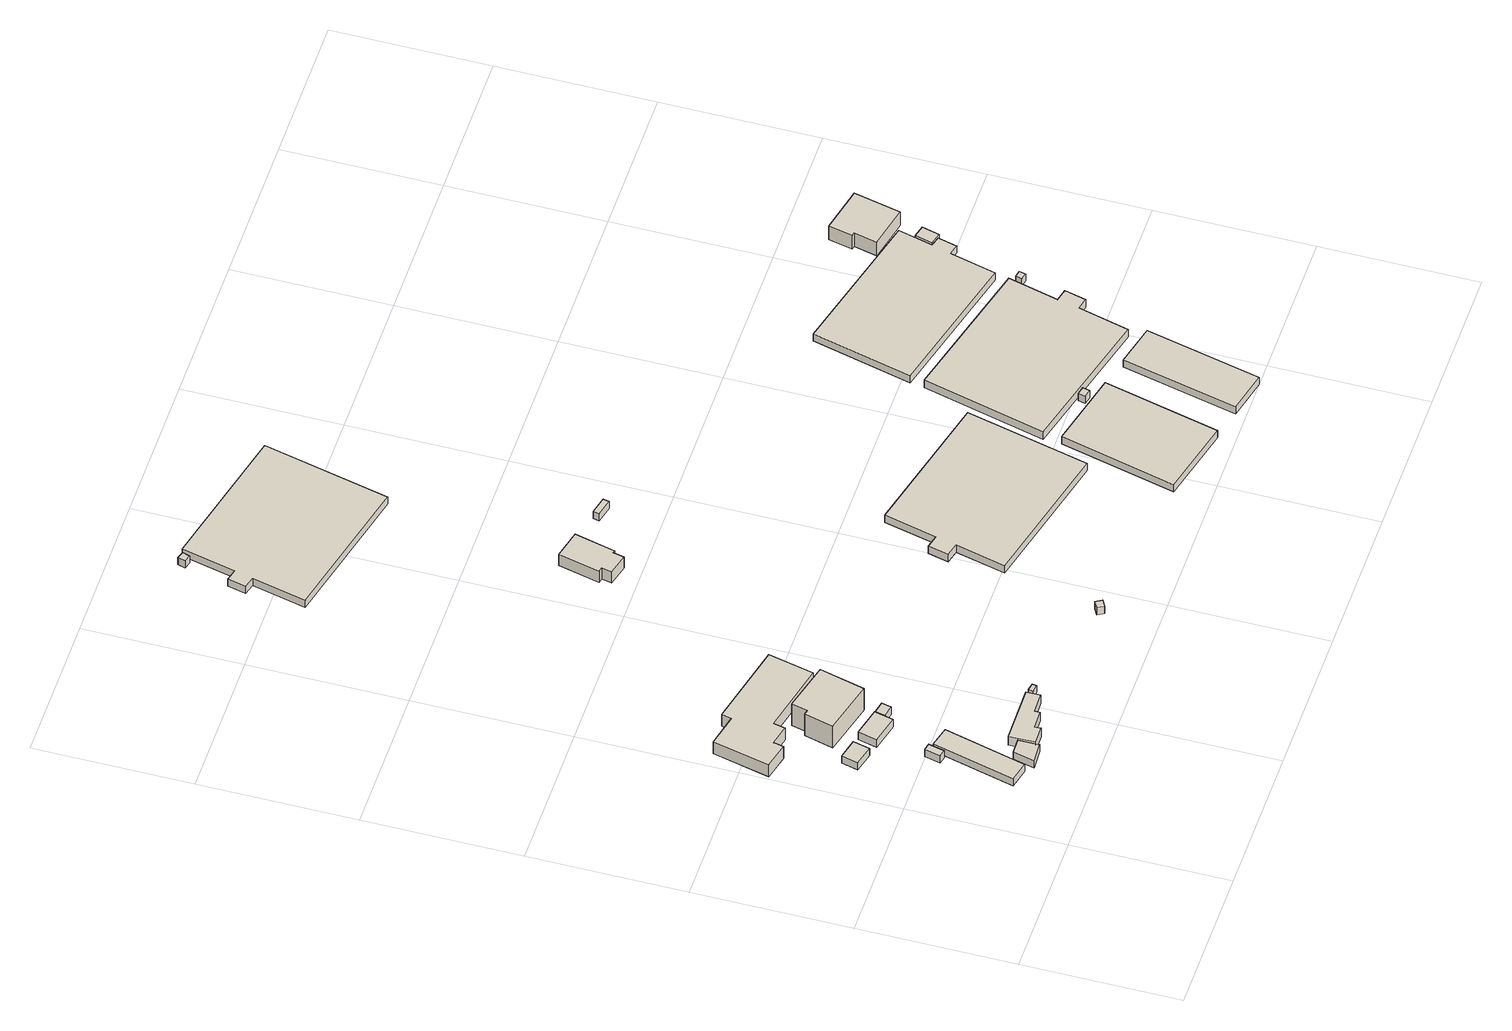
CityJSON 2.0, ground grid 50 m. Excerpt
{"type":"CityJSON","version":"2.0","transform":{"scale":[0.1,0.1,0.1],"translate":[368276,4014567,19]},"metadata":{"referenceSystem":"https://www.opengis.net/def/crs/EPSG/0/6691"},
"CityObjects":{
"building1":{"type":"Building","attributes":{"枝番":1,"利根川水系渡良瀬川洪水浸水想定区域（計画規模）.規模":"L1","利根川水系渡良瀬川洪水浸水想定区域（計画規模）.浸水ランク":"2","利根川水系渡良瀬川洪水浸水想定区域（計画規模）.浸水深":1.1,"利根川水系渡良瀬川洪水浸水想定区域（計画規模）.継続時間":4.5,"利根川水系渡良瀬川洪水浸水想定区域（想定最大規模）.規模":"L2","利根川水系渡良瀬川洪水浸水想定区域（想定最大規模）.浸水ランク":"2","利根川水系渡良瀬川洪水浸水想定区域（想定最大規模）.浸水深":2.86,"利根川水系渡良瀬川洪水浸水想定区域（想定最大規模）.継続時間":14.3,"利根川水系矢場川洪水浸水想定区域（想定最大規模）.規模":"L2","利根川水系矢場川洪水浸水想定区域（想定最大規模）.浸水ランク":"1","利根川水系矢場川洪水浸水想定区域（想定最大規模）.浸水深":0.19,"利根川水系多々良川洪水浸水想定区域（想定最大規模）.規模":"L2","利根川水系多々良川洪水浸水想定区域（想定最大規模）.浸水ランク":"1","利根川水系多々良川洪水浸水想定区域（想定最大規模）.浸水深":0.17,"利根川水系利根川洪水浸水想定区域（想定最大規模）.規模":"L2","利根川水系利根川洪水浸水想定区域（想定最大規模）.浸水ランク":"2","利根川水系利根川洪水浸水想定区域（想定最大規模）.浸水深":0.639,"usage":"431","BuildingDetails.prefecture":"10","BuildingDetails.city":"10207","BuildingDetails.surveyYear":2016},"geometry":[{"type":"Solid","lod":"1","boundaries":[[[[0,1,2,3]],[[2,4,5,3]],[[1,6,4,2]],[[0,7,6,1]],[[3,5,7,0]],[[4,6,7,5]]]]}]},
"building2":{"type":"Building","attributes":{"枝番":1,"利根川水系渡良瀬川洪水浸水想定区域（計画規模）.規模":"L1","利根川水系渡良瀬川洪水浸水想定区域（計画規模）.浸水ランク":"2","利根川水系渡良瀬川洪水浸水想定区域（計画規模）.浸水深":0.99,"利根川水系渡良瀬川洪水浸水想定区域（計画規模）.継続時間":4.8,"利根川水系渡良瀬川洪水浸水想定区域（想定最大規模）.規模":"L2","利根川水系渡良瀬川洪水浸水想定区域（想定最大規模）.浸水ランク":"2","利根川水系渡良瀬川洪水浸水想定区域（想定最大規模）.浸水深":2.76,"利根川水系渡良瀬川洪水浸水想定区域（想定最大規模）.継続時間":15,"利根川水系矢場川洪水浸水想定区域（想定最大規模）.規模":"L2","利根川水系矢場川洪水浸水想定区域（想定最大規模）.浸水ランク":"1","利根川水系矢場川洪水浸水想定区域（想定最大規模）.浸水深":0.08,"利根川水系多々良川洪水浸水想定区域（想定最大規模）.規模":"L2","利根川水系多々良川洪水浸水想定区域（想定最大規模）.浸水ランク":"1","利根川水系多々良川洪水浸水想定区域（想定最大規模）.浸水深":0.06,"利根川水系利根川洪水浸水想定区域（想定最大規模）.規模":"L2","利根川水系利根川洪水浸水想定区域（想定最大規模）.浸水ランク":"2","利根川水系利根川洪水浸水想定区域（想定最大規模）.浸水深":0.539,"BuildingDetails.prefecture":"10","BuildingDetails.city":"10207"},"geometry":[{"type":"Solid","lod":"1","boundaries":[[[[8,9,10,11]],[[10,12,13,11]],[[9,14,12,10]],[[8,15,14,9]],[[11,13,15,8]],[[12,14,15,13]]]]}]},
"building3":{"type":"Building","attributes":{"枝番":1,"利根川水系渡良瀬川洪水浸水想定区域（計画規模）.規模":"L1","利根川水系渡良瀬川洪水浸水想定区域（計画規模）.浸水ランク":"2","利根川水系渡良瀬川洪水浸水想定区域（計画規模）.浸水深":0.9,"利根川水系渡良瀬川洪水浸水想定区域（計画規模）.継続時間":4.5,"利根川水系渡良瀬川洪水浸水想定区域（想定最大規模）.規模":"L2","利根川水系渡良瀬川洪水浸水想定区域（想定最大規模）.浸水ランク":"2","利根川水系渡良瀬川洪水浸水想定区域（想定最大規模）.浸水深":2.66,"利根川水系渡良瀬川洪水浸水想定区域（想定最大規模）.継続時間":14.3,"利根川水系矢場川洪水浸水想定区域（想定最大規模）.規模":"L2","利根川水系矢場川洪水浸水想定区域（想定最大規模）.浸水ランク":"1","利根川水系矢場川洪水浸水想定区域（想定最大規模）.浸水深":0.09,"利根川水系利根川洪水浸水想定区域（想定最大規模）.規模":"L2","利根川水系利根川洪水浸水想定区域（想定最大規模）.浸水ランク":"1","利根川水系利根川洪水浸水想定区域（想定最大規模）.浸水深":0.439,"BuildingDetails.prefecture":"10","BuildingDetails.city":"10207"},"geometry":[{"type":"Solid","lod":"1","boundaries":[[[[16,17,18,19]],[[18,20,21,19]],[[17,22,20,18]],[[16,23,22,17]],[[19,21,23,16]],[[20,22,23,21]]]]}]},
"building4":{"type":"Building","attributes":{"枝番":1,"利根川水系渡良瀬川洪水浸水想定区域（計画規模）.規模":"L1","利根川水系渡良瀬川洪水浸水想定区域（計画規模）.浸水ランク":"2","利根川水系渡良瀬川洪水浸水想定区域（計画規模）.浸水深":0.89,"利根川水系渡良瀬川洪水浸水想定区域（計画規模）.継続時間":4.6,"利根川水系渡良瀬川洪水浸水想定区域（想定最大規模）.規模":"L2","利根川水系渡良瀬川洪水浸水想定区域（想定最大規模）.浸水ランク":"2","利根川水系渡良瀬川洪水浸水想定区域（想定最大規模）.浸水深":2.65,"利根川水系渡良瀬川洪水浸水想定区域（想定最大規模）.継続時間":14.5,"利根川水系矢場川洪水浸水想定区域（想定最大規模）.規模":"L2","利根川水系矢場川洪水浸水想定区域（想定最大規模）.浸水ランク":"1","利根川水系矢場川洪水浸水想定区域（想定最大規模）.浸水深":0.18,"利根川水系多々良川洪水浸水想定区域（想定最大規模）.規模":"L2","利根川水系多々良川洪水浸水想定区域（想定最大規模）.浸水ランク":"1","利根川水系多々良川洪水浸水想定区域（想定最大規模）.浸水深":0.06,"利根川水系利根川洪水浸水想定区域（想定最大規模）.規模":"L2","利根川水系利根川洪水浸水想定区域（想定最大規模）.浸水ランク":"1","利根川水系利根川洪水浸水想定区域（想定最大規模）.浸水深":0.44,"usage":"411","measuredHeight":4.9,"BuildingDetails.prefecture":"10","BuildingDetails.city":"10207","BuildingDetails.surveyYear":2016},"geometry":[{"type":"Solid","lod":"1","boundaries":[[[[24,25,26,27,28]],[[27,29,30,28]],[[26,31,29,27]],[[25,32,31,26]],[[24,33,32,25]],[[28,30,33,24]],[[29,31,32,33,30]]]]}]},
"building5":{"type":"Building","attributes":{"枝番":1,"利根川水系渡良瀬川洪水浸水想定区域（計画規模）.規模":"L1","利根川水系渡良瀬川洪水浸水想定区域（計画規模）.浸水ランク":"2","利根川水系渡良瀬川洪水浸水想定区域（計画規模）.浸水深":1.1,"利根川水系渡良瀬川洪水浸水想定区域（計画規模）.継続時間":4.6,"利根川水系渡良瀬川洪水浸水想定区域（想定最大規模）.規模":"L2","利根川水系渡良瀬川洪水浸水想定区域（想定最大規模）.浸水ランク":"2","利根川水系渡良瀬川洪水浸水想定区域（想定最大規模）.浸水深":2.85,"利根川水系渡良瀬川洪水浸水想定区域（想定最大規模）.継続時間":14.6,"利根川水系矢場川洪水浸水想定区域（想定最大規模）.規模":"L2","利根川水系矢場川洪水浸水想定区域（想定最大規模）.浸水ランク":"1","利根川水系矢場川洪水浸水想定区域（想定最大規模）.浸水深":0.18,"利根川水系多々良川洪水浸水想定区域（想定最大規模）.規模":"L2","利根川水系多々良川洪水浸水想定区域（想定最大規模）.浸水ランク":"1","利根川水系多々良川洪水浸水想定区域（想定最大規模）.浸水深":0.06,"利根川水系利根川洪水浸水想定区域（想定最大規模）.規模":"L2","利根川水系利根川洪水浸水想定区域（想定最大規模）.浸水ランク":"2","利根川水系利根川洪水浸水想定区域（想定最大規模）.浸水深":0.639,"usage":"401","measuredHeight":3.6,"BuildingDetails.prefecture":"10","BuildingDetails.city":"10207","BuildingDetails.surveyYear":2016},"geometry":[{"type":"Solid","lod":"1","boundaries":[[[[34,35,36,37]],[[36,38,39,37]],[[35,40,38,36]],[[34,41,40,35]],[[37,39,41,34]],[[38,40,41,39]]]]}]},
"building6":{"type":"Building","attributes":{"枝番":1,"利根川水系渡良瀬川洪水浸水想定区域（計画規模）.規模":"L1","利根川水系渡良瀬川洪水浸水想定区域（計画規模）.浸水ランク":"2","利根川水系渡良瀬川洪水浸水想定区域（計画規模）.浸水深":1.09,"利根川水系渡良瀬川洪水浸水想定区域（計画規模）.継続時間":4.6,"利根川水系渡良瀬川洪水浸水想定区域（想定最大規模）.規模":"L2","利根川水系渡良瀬川洪水浸水想定区域（想定最大規模）.浸水ランク":"2","利根川水系渡良瀬川洪水浸水想定区域（想定最大規模）.浸水深":2.84,"利根川水系渡良瀬川洪水浸水想定区域（想定最大規模）.継続時間":14.5,"利根川水系矢場川洪水浸水想定区域（想定最大規模）.規模":"L2","利根川水系矢場川洪水浸水想定区域（想定最大規模）.浸水ランク":"1","利根川水系矢場川洪水浸水想定区域（想定最大規模）.浸水深":0.18,"利根川水系多々良川洪水浸水想定区域（想定最大規模）.規模":"L2","利根川水系多々良川洪水浸水想定区域（想定最大規模）.浸水ランク":"1","利根川水系多々良川洪水浸水想定区域（想定最大規模）.浸水深":0.03,"利根川水系利根川洪水浸水想定区域（想定最大規模）.規模":"L2","利根川水系利根川洪水浸水想定区域（想定最大規模）.浸水ランク":"2","利根川水系利根川洪水浸水想定区域（想定最大規模）.浸水深":0.639,"usage":"411","measuredHeight":6.4,"BuildingDetails.prefecture":"10","BuildingDetails.city":"10207","BuildingDetails.surveyYear":2016},"geometry":[{"type":"Solid","lod":"1","boundaries":[[[[25,42,43,44,45,46,47,48,26]],[[48,49,50,26]],[[47,51,49,48]],[[46,52,51,47]],[[45,53,52,46]],[[44,54,53,45]],[[43,55,54,44]],[[42,56,55,43]],[[25,57,56,42]],[[26,50,57,25]],[[49,51,52,53,54,55,56,57,50]]]]}]},
"building7":{"type":"Building","attributes":{"枝番":1,"利根川水系渡良瀬川洪水浸水想定区域（計画規模）.規模":"L1","利根川水系渡良瀬川洪水浸水想定区域（計画規模）.浸水ランク":"2","利根川水系渡良瀬川洪水浸水想定区域（計画規模）.浸水深":0.7,"利根川水系渡良瀬川洪水浸水想定区域（計画規模）.継続時間":5.8,"利根川水系渡良瀬川洪水浸水想定区域（想定最大規模）.規模":"L2","利根川水系渡良瀬川洪水浸水想定区域（想定最大規模）.浸水ランク":"2","利根川水系渡良瀬川洪水浸水想定区域（想定最大規模）.浸水深":2.45,"利根川水系渡良瀬川洪水浸水想定区域（想定最大規模）.継続時間":17.4,"利根川水系矢場川洪水浸水想定区域（想定最大規模）.規模":"L2","利根川水系矢場川洪水浸水想定区域（想定最大規模）.浸水ランク":"1","利根川水系矢場川洪水浸水想定区域（想定最大規模）.浸水深":0.09,"利根川水系多々良川洪水浸水想定区域（想定最大規模）.規模":"L2","利根川水系多々良川洪水浸水想定区域（想定最大規模）.浸水ランク":"1","利根川水系多々良川洪水浸水想定区域（想定最大規模）.浸水深":0.28,"利根川水系利根川洪水浸水想定区域（想定最大規模）.規模":"L2","利根川水系利根川洪水浸水想定区域（想定最大規模）.浸水ランク":"1","利根川水系利根川洪水浸水想定区域（想定最大規模）.浸水深":0.238,"usage":"441","measuredHeight":5.5,"BuildingDetails.prefecture":"10","BuildingDetails.city":"10207","BuildingDetails.surveyYear":2016},"geometry":[{"type":"Solid","lod":"1","boundaries":[[[[58,59,60,61,62,63,64,65,66,67]],[[66,68,69,67]],[[65,70,68,66]],[[64,71,70,65]],[[63,72,71,64]],[[62,73,72,63]],[[61,74,73,62]],[[60,75,74,61]],[[59,76,75,60]],[[58,77,76,59]],[[67,69,77,58]],[[68,70,71,72,73,74,75,76,77,69]]]]}]},
"building8":{"type":"Building","attributes":{"枝番":1,"利根川水系渡良瀬川洪水浸水想定区域（計画規模）.規模":"L1","利根川水系渡良瀬川洪水浸水想定区域（計画規模）.浸水ランク":"2","利根川水系渡良瀬川洪水浸水想定区域（計画規模）.浸水深":0.5,"利根川水系渡良瀬川洪水浸水想定区域（計画規模）.継続時間":0.3,"利根川水系渡良瀬川洪水浸水想定区域（想定最大規模）.規模":"L2","利根川水系渡良瀬川洪水浸水想定区域（想定最大規模）.浸水ランク":"2","利根川水系渡良瀬川洪水浸水想定区域（想定最大規模）.浸水深":2.25,"利根川水系渡良瀬川洪水浸水想定区域（想定最大規模）.継続時間":9.6,"利根川水系矢場川洪水浸水想定区域（想定最大規模）.規模":"L2","利根川水系矢場川洪水浸水想定区域（想定最大規模）.浸水ランク":"1","利根川水系矢場川洪水浸水想定区域（想定最大規模）.浸水深":0.38,"利根川水系多々良川洪水浸水想定区域（想定最大規模）.規模":"L2","利根川水系多々良川洪水浸水想定区域（想定最大規模）.浸水ランク":"1","利根川水系多々良川洪水浸水想定区域（想定最大規模）.浸水深":0.2,"利根川水系利根川洪水浸水想定区域（想定最大規模）.規模":"L2","利根川水系利根川洪水浸水想定区域（想定最大規模）.浸水ランク":"1","利根川水系利根川洪水浸水想定区域（想定最大規模）.浸水深":0.039,"usage":"401","measuredHeight":10,"BuildingDetails.prefecture":"10","BuildingDetails.city":"10207","BuildingDetails.surveyYear":2016},"geometry":[{"type":"Solid","lod":"1","boundaries":[[[[78,79,80,81,82,83]],[[82,84,85,83]],[[81,86,84,82]],[[80,87,86,81]],[[79,88,87,80]],[[78,89,88,79]],[[83,85,89,78]],[[84,86,87,88,89,85]]]]}]},
"building9":{"type":"Building","attributes":{"枝番":1,"利根川水系渡良瀬川洪水浸水想定区域（計画規模）.規模":"L1","利根川水系渡良瀬川洪水浸水想定区域（計画規模）.浸水ランク":"2","利根川水系渡良瀬川洪水浸水想定区域（計画規模）.浸水深":1.4,"利根川水系渡良瀬川洪水浸水想定区域（計画規模）.継続時間":4.6,"利根川水系渡良瀬川洪水浸水想定区域（想定最大規模）.規模":"L2","利根川水系渡良瀬川洪水浸水想定区域（想定最大規模）.浸水ランク":"3","利根川水系渡良瀬川洪水浸水想定区域（想定最大規模）.浸水深":3.15,"利根川水系渡良瀬川洪水浸水想定区域（想定最大規模）.継続時間":14.6,"利根川水系矢場川洪水浸水想定区域（想定最大規模）.規模":"L2","利根川水系矢場川洪水浸水想定区域（想定最大規模）.浸水ランク":"1","利根川水系矢場川洪水浸水想定区域（想定最大規模）.浸水深":0.48,"利根川水系多々良川洪水浸水想定区域（想定最大規模）.規模":"L2","利根川水系多々良川洪水浸水想定区域（想定最大規模）.浸水ランク":"1","利根川水系多々良川洪水浸水想定区域（想定最大規模）.浸水深":0.34,"利根川水系利根川洪水浸水想定区域（想定最大規模）.規模":"L2","利根川水系利根川洪水浸水想定区域（想定最大規模）.浸水ランク":"2","利根川水系利根川洪水浸水想定区域（想定最大規模）.浸水深":0.938,"BuildingDetails.prefecture":"10","BuildingDetails.city":"10207"},"geometry":[{"type":"Solid","lod":"1","boundaries":[[[[90,91,92,93]],[[92,94,95,93]],[[91,96,94,92]],[[90,97,96,91]],[[93,95,97,90]],[[94,96,97,95]]]]}]},
"building10":{"type":"Building","attributes":{"枝番":1,"利根川水系渡良瀬川洪水浸水想定区域（計画規模）.規模":"L1","利根川水系渡良瀬川洪水浸水想定区域（計画規模）.浸水ランク":"2","利根川水系渡良瀬川洪水浸水想定区域（計画規模）.浸水深":0.99,"利根川水系渡良瀬川洪水浸水想定区域（計画規模）.継続時間":5.1,"利根川水系渡良瀬川洪水浸水想定区域（想定最大規模）.規模":"L2","利根川水系渡良瀬川洪水浸水想定区域（想定最大規模）.浸水ランク":"2","利根川水系渡良瀬川洪水浸水想定区域（想定最大規模）.浸水深":2.74,"利根川水系渡良瀬川洪水浸水想定区域（想定最大規模）.継続時間":15.6,"利根川水系矢場川洪水浸水想定区域（想定最大規模）.規模":"L2","利根川水系矢場川洪水浸水想定区域（想定最大規模）.浸水ランク":"1","利根川水系矢場川洪水浸水想定区域（想定最大規模）.浸水深":0.08,"利根川水系多々良川洪水浸水想定区域（想定最大規模）.規模":"L2","利根川水系利根川洪水浸水想定区域（想定最大規模）.規模":"L2","利根川水系利根川洪水浸水想定区域（想定最大規模）.浸水ランク":"2","利根川水系利根川洪水浸水想定区域（想定最大規模）.浸水深":0.539,"BuildingDetails.prefecture":"10","BuildingDetails.city":"10207"},"geometry":[{"type":"Solid","lod":"1","boundaries":[[[[98,99,100,101]],[[100,102,103,101]],[[99,104,102,100]],[[98,105,104,99]],[[101,103,105,98]],[[102,104,105,103]]]]}]},
"building11":{"type":"Building","attributes":{"枝番":1,"利根川水系渡良瀬川洪水浸水想定区域（計画規模）.規模":"L1","利根川水系渡良瀬川洪水浸水想定区域（計画規模）.浸水ランク":"2","利根川水系渡良瀬川洪水浸水想定区域（計画規模）.浸水深":1.29,"利根川水系渡良瀬川洪水浸水想定区域（計画規模）.継続時間":5.7,"利根川水系渡良瀬川洪水浸水想定区域（想定最大規模）.規模":"L2","利根川水系渡良瀬川洪水浸水想定区域（想定最大規模）.浸水ランク":"2","利根川水系渡良瀬川洪水浸水想定区域（想定最大規模）.浸水深":2.98,"利根川水系渡良瀬川洪水浸水想定区域（想定最大規模）.継続時間":17.2,"利根川水系矢場川洪水浸水想定区域（想定最大規模）.規模":"L2","利根川水系矢場川洪水浸水想定区域（想定最大規模）.浸水ランク":"1","利根川水系矢場川洪水浸水想定区域（想定最大規模）.浸水深":0.38,"利根川水系多々良川洪水浸水想定区域（想定最大規模）.規模":"L2","利根川水系多々良川洪水浸水想定区域（想定最大規模）.浸水ランク":"1","利根川水系多々良川洪水浸水想定区域（想定最大規模）.浸水深":0.19,"利根川水系利根川洪水浸水想定区域（想定最大規模）.規模":"L2","利根川水系利根川洪水浸水想定区域（想定最大規模）.浸水ランク":"2","利根川水系利根川洪水浸水想定区域（想定最大規模）.浸水深":0.839,"usage":"411","BuildingDetails.prefecture":"10","BuildingDetails.city":"10207","BuildingDetails.surveyYear":2016},"geometry":[{"type":"Solid","lod":"1","boundaries":[[[[106,107,108,109]],[[108,110,111,109]],[[107,112,110,108]],[[106,113,112,107]],[[109,111,113,106]],[[110,112,113,111]]]]}]},
"building12":{"type":"Building","attributes":{"枝番":1,"利根川水系渡良瀬川洪水浸水想定区域（計画規模）.規模":"L1","利根川水系渡良瀬川洪水浸水想定区域（計画規模）.浸水ランク":"2","利根川水系渡良瀬川洪水浸水想定区域（計画規模）.浸水深":1.7,"利根川水系渡良瀬川洪水浸水想定区域（計画規模）.継続時間":7.5,"利根川水系渡良瀬川洪水浸水想定区域（想定最大規模）.規模":"L2","利根川水系渡良瀬川洪水浸水想定区域（想定最大規模）.浸水ランク":"3","利根川水系渡良瀬川洪水浸水想定区域（想定最大規模）.浸水深":3.39,"利根川水系渡良瀬川洪水浸水想定区域（想定最大規模）.継続時間":21.7,"利根川水系矢場川洪水浸水想定区域（想定最大規模）.規模":"L2","利根川水系矢場川洪水浸水想定区域（想定最大規模）.浸水ランク":"2","利根川水系矢場川洪水浸水想定区域（想定最大規模）.浸水深":0.78,"利根川水系矢場川洪水浸水想定区域（想定最大規模）.継続時間":8.2,"利根川水系多々良川洪水浸水想定区域（計画規模）.規模":"L1","利根川水系多々良川洪水浸水想定区域（計画規模）.浸水ランク":"1","利根川水系多々良川洪水浸水想定区域（計画規模）.浸水深":0.13,"利根川水系多々良川洪水浸水想定区域（想定最大規模）.規模":"L2","利根川水系多々良川洪水浸水想定区域（想定最大規模）.浸水ランク":"2","利根川水系多々良川洪水浸水想定区域（想定最大規模）.浸水深":0.58,"利根川水系多々良川洪水浸水想定区域（想定最大規模）.継続時間":1.9,"利根川水系利根川洪水浸水想定区域（想定最大規模）.規模":"L2","利根川水系利根川洪水浸水想定区域（想定最大規模）.浸水ランク":"2","利根川水系利根川洪水浸水想定区域（想定最大規模）.浸水深":1.24,"usage":"411","measuredHeight":5.8,"BuildingDetails.prefecture":"10","BuildingDetails.city":"10207","BuildingDetails.surveyYear":2016},"geometry":[{"type":"Solid","lod":"1","boundaries":[[[[114,115,116,117,118,119,120,121]],[[120,122,123,121]],[[119,124,122,120]],[[118,125,124,119]],[[117,126,125,118]],[[116,127,126,117]],[[115,128,127,116]],[[114,129,128,115]],[[121,123,129,114]],[[122,124,125,126,127,128,129,123]]]]}]},
"building13":{"type":"Building","attributes":{"枝番":1,"利根川水系渡良瀬川洪水浸水想定区域（計画規模）.規模":"L1","利根川水系渡良瀬川洪水浸水想定区域（計画規模）.浸水ランク":"2","利根川水系渡良瀬川洪水浸水想定区域（計画規模）.浸水深":1.9,"利根川水系渡良瀬川洪水浸水想定区域（計画規模）.継続時間":7.4,"利根川水系渡良瀬川洪水浸水想定区域（想定最大規模）.規模":"L2","利根川水系渡良瀬川洪水浸水想定区域（想定最大規模）.浸水ランク":"3","利根川水系渡良瀬川洪水浸水想定区域（想定最大規模）.浸水深":3.66,"利根川水系渡良瀬川洪水浸水想定区域（想定最大規模）.継続時間":21.5,"利根川水系矢場川洪水浸水想定区域（想定最大規模）.規模":"L2","利根川水系矢場川洪水浸水想定区域（想定最大規模）.浸水ランク":"2","利根川水系矢場川洪水浸水想定区域（想定最大規模）.浸水深":0.98,"利根川水系矢場川洪水浸水想定区域（想定最大規模）.継続時間":7.8,"利根川水系多々良川洪水浸水想定区域（計画規模）.規模":"L1","利根川水系多々良川洪水浸水想定区域（計画規模）.浸水ランク":"1","利根川水系多々良川洪水浸水想定区域（計画規模）.浸水深":0.32,"利根川水系多々良川洪水浸水想定区域（想定最大規模）.規模":"L2","利根川水系多々良川洪水浸水想定区域（想定最大規模）.浸水ランク":"2","利根川水系多々良川洪水浸水想定区域（想定最大規模）.浸水深":0.79,"利根川水系多々良川洪水浸水想定区域（想定最大規模）.継続時間":0.9,"利根川水系利根川洪水浸水想定区域（想定最大規模）.規模":"L2","利根川水系利根川洪水浸水想定区域（想定最大規模）.浸水ランク":"2","利根川水系利根川洪水浸水想定区域（想定最大規模）.浸水深":1.44,"BuildingDetails.prefecture":"10","BuildingDetails.city":"10207"},"geometry":[{"type":"Solid","lod":"1","boundaries":[[[[130,131,132,133]],[[132,134,135,133]],[[131,136,134,132]],[[130,137,136,131]],[[133,135,137,130]],[[134,136,137,135]]]]}]},
"building14":{"type":"Building","attributes":{"枝番":1,"利根川水系渡良瀬川洪水浸水想定区域（計画規模）.規模":"L1","利根川水系渡良瀬川洪水浸水想定区域（計画規模）.浸水ランク":"2","利根川水系渡良瀬川洪水浸水想定区域（計画規模）.浸水深":2,"利根川水系渡良瀬川洪水浸水想定区域（計画規模）.継続時間":8.7,"利根川水系渡良瀬川洪水浸水想定区域（想定最大規模）.規模":"L2","利根川水系渡良瀬川洪水浸水想定区域（想定最大規模）.浸水ランク":"3","利根川水系渡良瀬川洪水浸水想定区域（想定最大規模）.浸水深":3.75,"利根川水系渡良瀬川洪水浸水想定区域（想定最大規模）.継続時間":25.7,"利根川水系矢場川洪水浸水想定区域（想定最大規模）.規模":"L2","利根川水系矢場川洪水浸水想定区域（想定最大規模）.浸水ランク":"2","利根川水系矢場川洪水浸水想定区域（想定最大規模）.浸水深":1.09,"利根川水系矢場川洪水浸水想定区域（想定最大規模）.継続時間":11.3,"利根川水系多々良川洪水浸水想定区域（計画規模）.規模":"L1","利根川水系多々良川洪水浸水想定区域（計画規模）.浸水ランク":"1","利根川水系多々良川洪水浸水想定区域（計画規模）.浸水深":0.43,"利根川水系多々良川洪水浸水想定区域（想定最大規模）.規模":"L2","利根川水系多々良川洪水浸水想定区域（想定最大規模）.浸水ランク":"2","利根川水系多々良川洪水浸水想定区域（想定最大規模）.浸水深":0.9,"利根川水系多々良川洪水浸水想定区域（想定最大規模）.継続時間":7.6,"利根川水系利根川洪水浸水想定区域（想定最大規模）.規模":"L2","利根川水系利根川洪水浸水想定区域（想定最大規模）.浸水ランク":"2","利根川水系利根川洪水浸水想定区域（想定最大規模）.浸水深":1.54,"usage":"451","measuredHeight":3.6,"BuildingDetails.prefecture":"10","BuildingDetails.city":"10207","BuildingDetails.surveyYear":2016},"geometry":[{"type":"Solid","lod":"1","boundaries":[[[[138,139,140,141,142,143,144,145]],[[144,146,147,145]],[[143,148,146,144]],[[142,149,148,143]],[[141,150,149,142]],[[140,151,150,141]],[[139,152,151,140]],[[138,153,152,139]],[[145,147,153,138]],[[146,148,149,150,151,152,153,147]]]]}]},
"building15":{"type":"Building","attributes":{"枝番":1,"利根川水系渡良瀬川洪水浸水想定区域（計画規模）.規模":"L1","利根川水系渡良瀬川洪水浸水想定区域（計画規模）.浸水ランク":"2","利根川水系渡良瀬川洪水浸水想定区域（計画規模）.浸水深":1.7,"利根川水系渡良瀬川洪水浸水想定区域（計画規模）.継続時間":7.8,"利根川水系渡良瀬川洪水浸水想定区域（想定最大規模）.規模":"L2","利根川水系渡良瀬川洪水浸水想定区域（想定最大規模）.浸水ランク":"3","利根川水系渡良瀬川洪水浸水想定区域（想定最大規模）.浸水深":3.39,"利根川水系渡良瀬川洪水浸水想定区域（想定最大規模）.継続時間":22.6,"利根川水系矢場川洪水浸水想定区域（想定最大規模）.規模":"L2","利根川水系矢場川洪水浸水想定区域（想定最大規模）.浸水ランク":"2","利根川水系矢場川洪水浸水想定区域（想定最大規模）.浸水深":0.79,"利根川水系矢場川洪水浸水想定区域（想定最大規模）.継続時間":9.2,"利根川水系多々良川洪水浸水想定区域（計画規模）.規模":"L1","利根川水系多々良川洪水浸水想定区域（計画規模）.浸水ランク":"1","利根川水系多々良川洪水浸水想定区域（計画規模）.浸水深":0.13,"利根川水系多々良川洪水浸水想定区域（想定最大規模）.規模":"L2","利根川水系多々良川洪水浸水想定区域（想定最大規模）.浸水ランク":"2","利根川水系多々良川洪水浸水想定区域（想定最大規模）.浸水深":0.6,"利根川水系多々良川洪水浸水想定区域（想定最大規模）.継続時間":4.1,"利根川水系利根川洪水浸水想定区域（想定最大規模）.規模":"L2","利根川水系利根川洪水浸水想定区域（想定最大規模）.浸水ランク":"2","利根川水系利根川洪水浸水想定区域（想定最大規模）.浸水深":1.24,"BuildingDetails.prefecture":"10","BuildingDetails.city":"10207"},"geometry":[{"type":"Solid","lod":"1","boundaries":[[[[154,155,156,157]],[[156,158,159,157]],[[155,160,158,156]],[[154,161,160,155]],[[157,159,161,154]],[[158,160,161,159]]]]}]},
"building16":{"type":"Building","attributes":{"枝番":1,"利根川水系渡良瀬川洪水浸水想定区域（計画規模）.規模":"L1","利根川水系渡良瀬川洪水浸水想定区域（計画規模）.浸水ランク":"2","利根川水系渡良瀬川洪水浸水想定区域（計画規模）.浸水深":2.2,"利根川水系渡良瀬川洪水浸水想定区域（計画規模）.継続時間":11,"利根川水系渡良瀬川洪水浸水想定区域（想定最大規模）.規模":"L2","利根川水系渡良瀬川洪水浸水想定区域（想定最大規模）.浸水ランク":"3","利根川水系渡良瀬川洪水浸水想定区域（想定最大規模）.浸水深":3.9,"利根川水系渡良瀬川洪水浸水想定区域（想定最大規模）.継続時間":30.8,"利根川水系矢場川洪水浸水想定区域（想定最大規模）.規模":"L2","利根川水系矢場川洪水浸水想定区域（想定最大規模）.浸水ランク":"2","利根川水系矢場川洪水浸水想定区域（想定最大規模）.浸水深":1.29,"利根川水系矢場川洪水浸水想定区域（想定最大規模）.継続時間":15,"利根川水系多々良川洪水浸水想定区域（計画規模）.規模":"L1","利根川水系多々良川洪水浸水想定区域（計画規模）.浸水ランク":"2","利根川水系多々良川洪水浸水想定区域（計画規模）.浸水深":0.63,"利根川水系多々良川洪水浸水想定区域（計画規模）.継続時間":3,"利根川水系多々良川洪水浸水想定区域（想定最大規模）.規模":"L2","利根川水系多々良川洪水浸水想定区域（想定最大規模）.浸水ランク":"2","利根川水系多々良川洪水浸水想定区域（想定最大規模）.浸水深":1.1,"利根川水系多々良川洪水浸水想定区域（想定最大規模）.継続時間":12.9,"利根川水系利根川洪水浸水想定区域（想定最大規模）.規模":"L2","利根川水系利根川洪水浸水想定区域（想定最大規模）.浸水ランク":"2","利根川水系利根川洪水浸水想定区域（想定最大規模）.浸水深":1.74,"usage":"451","measuredHeight":3.2,"BuildingDetails.prefecture":"10","BuildingDetails.city":"10207","BuildingDetails.surveyYear":2016},"geometry":[{"type":"Solid","lod":"1","boundaries":[[[[162,163,164,165,166,167,168,169]],[[168,170,171,169]],[[167,172,170,168]],[[166,173,172,167]],[[165,174,173,166]],[[164,175,174,165]],[[163,176,175,164]],[[162,177,176,163]],[[169,171,177,162]],[[170,172,173,174,175,176,177,171]]]]}]},
"building17":{"type":"Building","attributes":{"枝番":1,"利根川水系渡良瀬川洪水浸水想定区域（計画規模）.規模":"L1","利根川水系渡良瀬川洪水浸水想定区域（計画規模）.浸水ランク":"2","利根川水系渡良瀬川洪水浸水想定区域（計画規模）.浸水深":2.08,"利根川水系渡良瀬川洪水浸水想定区域（計画規模）.継続時間":10.9,"利根川水系渡良瀬川洪水浸水想定区域（想定最大規模）.規模":"L2","利根川水系渡良瀬川洪水浸水想定区域（想定最大規模）.浸水ランク":"3","利根川水系渡良瀬川洪水浸水想定区域（想定最大規模）.浸水深":3.75,"利根川水系渡良瀬川洪水浸水想定区域（想定最大規模）.継続時間":30.5,"利根川水系矢場川洪水浸水想定区域（想定最大規模）.規模":"L2","利根川水系矢場川洪水浸水想定区域（想定最大規模）.浸水ランク":"2","利根川水系矢場川洪水浸水想定区域（想定最大規模）.浸水深":1.17,"利根川水系矢場川洪水浸水想定区域（想定最大規模）.継続時間":14.8,"利根川水系多々良川洪水浸水想定区域（計画規模）.規模":"L1","利根川水系多々良川洪水浸水想定区域（計画規模）.浸水ランク":"2","利根川水系多々良川洪水浸水想定区域（計画規模）.浸水深":0.53,"利根川水系多々良川洪水浸水想定区域（計画規模）.継続時間":2.6,"利根川水系多々良川洪水浸水想定区域（想定最大規模）.規模":"L2","利根川水系多々良川洪水浸水想定区域（想定最大規模）.浸水ランク":"2","利根川水系多々良川洪水浸水想定区域（想定最大規模）.浸水深":0.99,"利根川水系多々良川洪水浸水想定区域（想定最大規模）.継続時間":12.6,"利根川水系利根川洪水浸水想定区域（想定最大規模）.規模":"L2","利根川水系利根川洪水浸水想定区域（想定最大規模）.浸水ランク":"2","利根川水系利根川洪水浸水想定区域（想定最大規模）.浸水深":1.64,"usage":"451","measuredHeight":3.6,"BuildingDetails.prefecture":"10","BuildingDetails.city":"10207","BuildingDetails.surveyYear":2016},"geometry":[{"type":"Solid","lod":"1","boundaries":[[[[178,179,180,181]],[[180,182,183,181]],[[179,184,182,180]],[[178,185,184,179]],[[181,183,185,178]],[[182,184,185,183]]]]}]},
"building18":{"type":"Building","attributes":{"枝番":1,"利根川水系渡良瀬川洪水浸水想定区域（計画規模）.規模":"L1","利根川水系渡良瀬川洪水浸水想定区域（計画規模）.浸水ランク":"2","利根川水系渡良瀬川洪水浸水想定区域（計画規模）.浸水深":2.08,"利根川水系渡良瀬川洪水浸水想定区域（計画規模）.継続時間":10.5,"利根川水系渡良瀬川洪水浸水想定区域（想定最大規模）.規模":"L2","利根川水系渡良瀬川洪水浸水想定区域（想定最大規模）.浸水ランク":"3","利根川水系渡良瀬川洪水浸水想定区域（想定最大規模）.浸水深":3.75,"利根川水系渡良瀬川洪水浸水想定区域（想定最大規模）.継続時間":30,"利根川水系矢場川洪水浸水想定区域（想定最大規模）.規模":"L2","利根川水系矢場川洪水浸水想定区域（想定最大規模）.浸水ランク":"2","利根川水系矢場川洪水浸水想定区域（想定最大規模）.浸水深":1.17,"利根川水系矢場川洪水浸水想定区域（想定最大規模）.継続時間":14.3,"利根川水系多々良川洪水浸水想定区域（計画規模）.規模":"L1","利根川水系多々良川洪水浸水想定区域（計画規模）.浸水ランク":"2","利根川水系多々良川洪水浸水想定区域（計画規模）.浸水深":0.53,"利根川水系多々良川洪水浸水想定区域（計画規模）.継続時間":1.3,"利根川水系多々良川洪水浸水想定区域（想定最大規模）.規模":"L2","利根川水系多々良川洪水浸水想定区域（想定最大規模）.浸水ランク":"2","利根川水系多々良川洪水浸水想定区域（想定最大規模）.浸水深":1,"利根川水系多々良川洪水浸水想定区域（想定最大規模）.継続時間":11.9,"利根川水系利根川洪水浸水想定区域（想定最大規模）.規模":"L2","利根川水系利根川洪水浸水想定区域（想定最大規模）.浸水ランク":"2","利根川水系利根川洪水浸水想定区域（想定最大規模）.浸水深":1.64,"BuildingDetails.prefecture":"10","BuildingDetails.city":"10207"},"geometry":[{"type":"Solid","lod":"1","boundaries":[[[[186,187,188,189]],[[188,190,191,189]],[[187,192,190,188]],[[186,193,192,187]],[[189,191,193,186]],[[190,192,193,191]]]]}]},
"building19":{"type":"Building","attributes":{"枝番":1,"利根川水系渡良瀬川洪水浸水想定区域（計画規模）.規模":"L1","利根川水系渡良瀬川洪水浸水想定区域（計画規模）.浸水ランク":"2","利根川水系渡良瀬川洪水浸水想定区域（計画規模）.浸水深":2.19,"利根川水系渡良瀬川洪水浸水想定区域（計画規模）.継続時間":10.9,"利根川水系渡良瀬川洪水浸水想定区域（想定最大規模）.規模":"L2","利根川水系渡良瀬川洪水浸水想定区域（想定最大規模）.浸水ランク":"3","利根川水系渡良瀬川洪水浸水想定区域（想定最大規模）.浸水深":3.83,"利根川水系渡良瀬川洪水浸水想定区域（想定最大規模）.継続時間":30.6,"利根川水系矢場川洪水浸水想定区域（想定最大規模）.規模":"L2","利根川水系矢場川洪水浸水想定区域（想定最大規模）.浸水ランク":"2","利根川水系矢場川洪水浸水想定区域（想定最大規模）.浸水深":1.28,"利根川水系矢場川洪水浸水想定区域（想定最大規模）.継続時間":14.9,"利根川水系多々良川洪水浸水想定区域（計画規模）.規模":"L1","利根川水系多々良川洪水浸水想定区域（計画規模）.浸水ランク":"2","利根川水系多々良川洪水浸水想定区域（計画規模）.浸水深":0.62,"利根川水系多々良川洪水浸水想定区域（計画規模）.継続時間":2.8,"利根川水系多々良川洪水浸水想定区域（想定最大規模）.規模":"L2","利根川水系多々良川洪水浸水想定区域（想定最大規模）.浸水ランク":"2","利根川水系多々良川洪水浸水想定区域（想定最大規模）.浸水深":1.09,"利根川水系多々良川洪水浸水想定区域（想定最大規模）.継続時間":12.7,"利根川水系利根川洪水浸水想定区域（想定最大規模）.規模":"L2","利根川水系利根川洪水浸水想定区域（想定最大規模）.浸水ランク":"2","利根川水系利根川洪水浸水想定区域（想定最大規模）.浸水深":1.74,"usage":"451","measuredHeight":3.4,"BuildingDetails.prefecture":"10","BuildingDetails.city":"10207","BuildingDetails.surveyYear":2016},"geometry":[{"type":"Solid","lod":"1","boundaries":[[[[194,195,196,197]],[[196,198,199,197]],[[195,200,198,196]],[[194,201,200,195]],[[197,199,201,194]],[[198,200,201,199]]]]}]},
"building20":{"type":"Building","attributes":{"枝番":1,"利根川水系渡良瀬川洪水浸水想定区域（計画規模）.規模":"L1","利根川水系渡良瀬川洪水浸水想定区域（計画規模）.浸水ランク":"2","利根川水系渡良瀬川洪水浸水想定区域（計画規模）.浸水深":2.2,"利根川水系渡良瀬川洪水浸水想定区域（計画規模）.継続時間":10.5,"利根川水系渡良瀬川洪水浸水想定区域（想定最大規模）.規模":"L2","利根川水系渡良瀬川洪水浸水想定区域（想定最大規模）.浸水ランク":"3","利根川水系渡良瀬川洪水浸水想定区域（想定最大規模）.浸水深":3.86,"利根川水系渡良瀬川洪水浸水想定区域（想定最大規模）.継続時間":30,"利根川水系矢場川洪水浸水想定区域（想定最大規模）.規模":"L2","利根川水系矢場川洪水浸水想定区域（想定最大規模）.浸水ランク":"2","利根川水系矢場川洪水浸水想定区域（想定最大規模）.浸水深":1.29,"利根川水系矢場川洪水浸水想定区域（想定最大規模）.継続時間":14.3,"利根川水系多々良川洪水浸水想定区域（計画規模）.規模":"L1","利根川水系多々良川洪水浸水想定区域（計画規模）.浸水ランク":"2","利根川水系多々良川洪水浸水想定区域（計画規模）.浸水深":0.63,"利根川水系多々良川洪水浸水想定区域（計画規模）.継続時間":1.3,"利根川水系多々良川洪水浸水想定区域（想定最大規模）.規模":"L2","利根川水系多々良川洪水浸水想定区域（想定最大規模）.浸水ランク":"2","利根川水系多々良川洪水浸水想定区域（想定最大規模）.浸水深":1.1,"利根川水系多々良川洪水浸水想定区域（想定最大規模）.継続時間":11.9,"利根川水系利根川洪水浸水想定区域（想定最大規模）.規模":"L2","利根川水系利根川洪水浸水想定区域（想定最大規模）.浸水ランク":"2","利根川水系利根川洪水浸水想定区域（想定最大規模）.浸水深":1.74,"usage":"451","measuredHeight":3.9,"BuildingDetails.prefecture":"10","BuildingDetails.city":"10207","BuildingDetails.surveyYear":2016},"geometry":[{"type":"Solid","lod":"1","boundaries":[[[[202,203,204,205,206,207,208,209]],[[208,210,211,209]],[[207,212,210,208]],[[206,213,212,207]],[[205,214,213,206]],[[204,215,214,205]],[[203,216,215,204]],[[202,217,216,203]],[[209,211,217,202]],[[210,212,213,214,215,216,217,211]]]]}]},
"building21":{"type":"Building","attributes":{"枝番":1,"利根川水系渡良瀬川洪水浸水想定区域（計画規模）.規模":"L1","利根川水系渡良瀬川洪水浸水想定区域（計画規模）.浸水ランク":"2","利根川水系渡良瀬川洪水浸水想定区域（計画規模）.浸水深":2.29,"利根川水系渡良瀬川洪水浸水想定区域（計画規模）.継続時間":11.2,"利根川水系渡良瀬川洪水浸水想定区域（想定最大規模）.規模":"L2","利根川水系渡良瀬川洪水浸水想定区域（想定最大規模）.浸水ランク":"3","利根川水系渡良瀬川洪水浸水想定区域（想定最大規模）.浸水深":3.96,"利根川水系渡良瀬川洪水浸水想定区域（想定最大規模）.継続時間":31.1,"利根川水系矢場川洪水浸水想定区域（想定最大規模）.規模":"L2","利根川水系矢場川洪水浸水想定区域（想定最大規模）.浸水ランク":"2","利根川水系矢場川洪水浸水想定区域（想定最大規模）.浸水深":1.39,"利根川水系矢場川洪水浸水想定区域（想定最大規模）.継続時間":15.4,"利根川水系多々良川洪水浸水想定区域（計画規模）.規模":"L1","利根川水系多々良川洪水浸水想定区域（計画規模）.浸水ランク":"2","利根川水系多々良川洪水浸水想定区域（計画規模）.浸水深":0.73,"利根川水系多々良川洪水浸水想定区域（計画規模）.継続時間":3.5,"利根川水系多々良川洪水浸水想定区域（想定最大規模）.規模":"L2","利根川水系多々良川洪水浸水想定区域（想定最大規模）.浸水ランク":"2","利根川水系多々良川洪水浸水想定区域（想定最大規模）.浸水深":1.2,"利根川水系多々良川洪水浸水想定区域（想定最大規模）.継続時間":13.3,"利根川水系利根川洪水浸水想定区域（想定最大規模）.規模":"L2","利根川水系利根川洪水浸水想定区域（想定最大規模）.浸水ランク":"2","利根川水系利根川洪水浸水想定区域（想定最大規模）.浸水深":1.84,"usage":"451","measuredHeight":3.7,"BuildingDetails.prefecture":"10","BuildingDetails.city":"10207","BuildingDetails.surveyYear":2016},"geometry":[{"type":"Solid","lod":"1","boundaries":[[[[218,219,220,221,222,223,224,225]],[[224,226,227,225]],[[223,228,226,224]],[[222,229,228,223]],[[221,230,229,222]],[[220,231,230,221]],[[219,232,231,220]],[[218,233,232,219]],[[225,227,233,218]],[[226,228,229,230,231,232,233,227]]]]}]},
"building22":{"type":"Building","attributes":{"枝番":1,"利根川水系渡良瀬川洪水浸水想定区域（計画規模）.規模":"L1","利根川水系渡良瀬川洪水浸水想定区域（計画規模）.浸水ランク":"2","利根川水系渡良瀬川洪水浸水想定区域（計画規模）.浸水深":2.08,"利根川水系渡良瀬川洪水浸水想定区域（計画規模）.継続時間":10.5,"利根川水系渡良瀬川洪水浸水想定区域（想定最大規模）.規模":"L2","利根川水系渡良瀬川洪水浸水想定区域（想定最大規模）.浸水ランク":"3","利根川水系渡良瀬川洪水浸水想定区域（想定最大規模）.浸水深":3.72,"利根川水系渡良瀬川洪水浸水想定区域（想定最大規模）.継続時間":30.1,"利根川水系矢場川洪水浸水想定区域（想定最大規模）.規模":"L2","利根川水系矢場川洪水浸水想定区域（想定最大規模）.浸水ランク":"2","利根川水系矢場川洪水浸水想定区域（想定最大規模）.浸水深":1.17,"利根川水系矢場川洪水浸水想定区域（想定最大規模）.継続時間":14.3,"利根川水系多々良川洪水浸水想定区域（計画規模）.規模":"L1","利根川水系多々良川洪水浸水想定区域（計画規模）.浸水ランク":"2","利根川水系多々良川洪水浸水想定区域（計画規模）.浸水深":0.53,"利根川水系多々良川洪水浸水想定区域（計画規模）.継続時間":1.3,"利根川水系多々良川洪水浸水想定区域（想定最大規模）.規模":"L2","利根川水系多々良川洪水浸水想定区域（想定最大規模）.浸水ランク":"2","利根川水系多々良川洪水浸水想定区域（想定最大規模）.浸水深":0.99,"利根川水系多々良川洪水浸水想定区域（想定最大規模）.継続時間":11.9,"利根川水系利根川洪水浸水想定区域（想定最大規模）.規模":"L2","利根川水系利根川洪水浸水想定区域（想定最大規模）.浸水ランク":"2","利根川水系利根川洪水浸水想定区域（想定最大規模）.浸水深":1.64,"BuildingDetails.prefecture":"10","BuildingDetails.city":"10207"},"geometry":[{"type":"Solid","lod":"1","boundaries":[[[[234,235,236,237]],[[236,238,239,237]],[[235,240,238,236]],[[234,241,240,235]],[[237,239,241,234]],[[238,240,241,239]]]]}]},
"building23":{"type":"Building","attributes":{"枝番":1,"利根川水系渡良瀬川洪水浸水想定区域（計画規模）.規模":"L1","利根川水系渡良瀬川洪水浸水想定区域（計画規模）.浸水ランク":"2","利根川水系渡良瀬川洪水浸水想定区域（計画規模）.浸水深":2,"利根川水系渡良瀬川洪水浸水想定区域（計画規模）.継続時間":10.8,"利根川水系渡良瀬川洪水浸水想定区域（想定最大規模）.規模":"L2","利根川水系渡良瀬川洪水浸水想定区域（想定最大規模）.浸水ランク":"3","利根川水系渡良瀬川洪水浸水想定区域（想定最大規模）.浸水深":3.62,"利根川水系渡良瀬川洪水浸水想定区域（想定最大規模）.継続時間":30.4,"利根川水系矢場川洪水浸水想定区域（想定最大規模）.規模":"L2","利根川水系矢場川洪水浸水想定区域（想定最大規模）.浸水ランク":"2","利根川水系矢場川洪水浸水想定区域（想定最大規模）.浸水深":1.09,"利根川水系矢場川洪水浸水想定区域（想定最大規模）.継続時間":14.6,"利根川水系多々良川洪水浸水想定区域（計画規模）.規模":"L1","利根川水系多々良川洪水浸水想定区域（計画規模）.浸水ランク":"1","利根川水系多々良川洪水浸水想定区域（計画規模）.浸水深":0.43,"利根川水系多々良川洪水浸水想定区域（計画規模）.継続時間":2.3,"利根川水系多々良川洪水浸水想定区域（想定最大規模）.規模":"L2","利根川水系多々良川洪水浸水想定区域（想定最大規模）.浸水ランク":"2","利根川水系多々良川洪水浸水想定区域（想定最大規模）.浸水深":0.9,"利根川水系多々良川洪水浸水想定区域（想定最大規模）.継続時間":12.5,"利根川水系利根川洪水浸水想定区域（想定最大規模）.規模":"L2","利根川水系利根川洪水浸水想定区域（想定最大規模）.浸水ランク":"2","利根川水系利根川洪水浸水想定区域（想定最大規模）.浸水深":1.54,"BuildingDetails.prefecture":"10","BuildingDetails.city":"10207"},"geometry":[{"type":"Solid","lod":"1","boundaries":[[[[242,243,244,245]],[[244,246,247,245]],[[243,248,246,244]],[[242,249,248,243]],[[245,247,249,242]],[[246,248,249,247]]]]}]},
"building24":{"type":"Building","attributes":{"枝番":1,"利根川水系渡良瀬川洪水浸水想定区域（計画規模）.規模":"L1","利根川水系渡良瀬川洪水浸水想定区域（計画規模）.浸水ランク":"2","利根川水系渡良瀬川洪水浸水想定区域（計画規模）.浸水深":1.8,"利根川水系渡良瀬川洪水浸水想定区域（計画規模）.継続時間":9.2,"利根川水系渡良瀬川洪水浸水想定区域（想定最大規模）.規模":"L2","利根川水系渡良瀬川洪水浸水想定区域（想定最大規模）.浸水ランク":"3","利根川水系渡良瀬川洪水浸水想定区域（想定最大規模）.浸水深":3.45,"利根川水系渡良瀬川洪水浸水想定区域（想定最大規模）.継続時間":27,"利根川水系矢場川洪水浸水想定区域（想定最大規模）.規模":"L2","利根川水系矢場川洪水浸水想定区域（想定最大規模）.浸水ランク":"2","利根川水系矢場川洪水浸水想定区域（想定最大規模）.浸水深":0.88,"利根川水系矢場川洪水浸水想定区域（想定最大規模）.継続時間":12,"利根川水系多々良川洪水浸水想定区域（計画規模）.規模":"L1","利根川水系多々良川洪水浸水想定区域（計画規模）.浸水ランク":"1","利根川水系多々良川洪水浸水想定区域（計画規模）.浸水深":0.22,"利根川水系多々良川洪水浸水想定区域（想定最大規模）.規模":"L2","利根川水系多々良川洪水浸水想定区域（想定最大規模）.浸水ランク":"2","利根川水系多々良川洪水浸水想定区域（想定最大規模）.浸水深":0.69,"利根川水系多々良川洪水浸水想定区域（想定最大規模）.継続時間":8.7,"利根川水系利根川洪水浸水想定区域（想定最大規模）.規模":"L2","利根川水系利根川洪水浸水想定区域（想定最大規模）.浸水ランク":"2","利根川水系利根川洪水浸水想定区域（想定最大規模）.浸水深":1.34,"usage":"401","measuredHeight":7.1,"BuildingDetails.prefecture":"10","BuildingDetails.city":"10207","BuildingDetails.surveyYear":2016},"geometry":[{"type":"Solid","lod":"1","boundaries":[[[[250,251,252,253,254,255]],[[254,256,257,255]],[[253,258,256,254]],[[252,259,258,253]],[[251,260,259,252]],[[250,261,260,251]],[[255,257,261,250]],[[256,258,259,260,261,257]]]]}]}
},
"vertices":[
[171,220,16],[238,483,16],[303,466,16],[236,204,16],[303,466,46],[236,204,46],[238,483,46],[171,220,46],
[101,670,17],[114,723,17],[179,707,17],[166,654,17],[179,707,47],[166,654,47],[114,723,47],[101,670,47],
[194,448,19],[206,499,19],[230,494,19],[218,443,19],[230,494,49],[218,443,49],[206,499,49],[194,448,49],
[275,251,15],[324,252,15],[325,197,15],[326,186,15],[258,182,15],[326,186,45],[258,182,45],[325,197,45],[324,252,45],[275,251,45],
[206,644,14],[220,705,14],[312,683,14],[298,622,14],[312,683,46],[298,622,46],[220,705,46],[206,644,46],
[324,281,15],[509,283,15],[510,238,15],[443,237,15],[443,219,15],[383,218,15],[383,198,15],[383,198,52],[325,197,52],[383,218,52],[443,219,52],[443,237,52],[510,238,52],[509,283,52],[324,281,52],[324,252,52],
[3,910,14],[45,1092,14],[149,1068,14],[157,1100,14],[426,1038,14],[393,893,14],[166,945,14],[158,907,14],[93,922,14],[86,891,14],[93,922,64],[86,891,64],[158,907,64],[166,945,64],[393,893,64],[426,1038,64],[157,1100,64],[149,1068,64],[45,1092,64],[3,910,64],
[168,766,13],[192,859,13],[207,855,13],[220,907,13],[376,867,13],[339,723,13],[376,867,104],[339,723,104],[220,907,104],[207,855,104],[192,859,104],[168,766,104],
[309,650,12],[316,682,12],[355,674,12],[347,642,12],[355,674,42],[347,642,42],[316,682,42],[309,650,42],
[522,265,17],[524,280,17],[549,276,17],[547,261,17],[549,276,47],[547,261,47],[524,280,47],[522,265,47],
[898,186,14],[921,198,14],[932,177,14],[909,165,14],[932,177,44],[909,165,44],[921,198,44],[898,186,44],
[617,1572,10],[624,1604,10],[608,1608,10],[640,1740,10],[731,1718,10],[700,1588,10],[692,1590,10],[684,1555,10],[692,1590,57],[684,1555,57],[700,1588,57],[731,1718,57],[640,1740,57],[608,1608,57],[624,1604,57],[617,1572,57],
[315,2776,11],[323,2800,11],[346,2792,11],[338,2768,11],[346,2792,41],[338,2768,41],[323,2800,41],[315,2776,41],
[267,2397,8],[308,2569,8],[271,2578,8],[285,2637,8],[322,2628,8],[362,2799,8],[828,2689,8],[733,2287,8],[828,2689,38],[733,2287,38],[362,2799,38],[322,2628,38],[285,2637,38],[271,2578,38],[308,2569,38],[267,2397,38],
[843,1678,11],[848,1698,11],[903,1685,11],[899,1665,11],[903,1685,41],[899,1665,41],[848,1698,41],[843,1678,41],
[988,491,6],[1027,651,6],[984,662,6],[1000,727,6],[1042,717,6],[1082,884,6],[1545,772,6],[1450,380,6],[1545,772,36],[1450,380,36],[1082,884,36],[1042,717,36],[1000,727,36],[984,662,36],[1027,651,36],[988,491,36],
[1441,115,6],[1531,483,6],[1775,424,6],[1685,56,6],[1775,424,36],[1685,56,36],[1531,483,36],[1441,115,36],
[1705,464,6],[1711,487,6],[1737,480,6],[1731,457,6],[1737,480,36],[1731,457,36],[1711,487,36],[1705,464,36],
[1790,33,6],[1877,400,6],[2010,368,6],[1924,2,6],[2010,368,36],[1924,2,36],[1877,400,36],[1790,33,36],
[1532,539,5],[1632,930,5],[2093,812,5],[2052,652,5],[2093,642,5],[2075,573,5],[2038,582,5],[1996,420,5],[2038,582,37],[1996,420,37],[2075,573,37],[2093,642,37],[2052,652,37],[2093,812,37],[1632,930,37],[1532,539,37],
[1637,974,6],[1717,1292,6],[2185,1174,6],[2157,1064,6],[2189,1056,6],[2173,994,6],[2140,1003,6],[2103,856,6],[2140,1003,36],[2103,856,36],[2173,994,36],[2189,1056,36],[2157,1064,36],[2185,1174,36],[1717,1292,36],[1637,974,36],
[2101,776,7],[2106,796,7],[2128,791,7],[2123,770,7],[2128,791,37],[2123,770,37],[2106,796,37],[2101,776,37],
[2163,1066,7],[2177,1122,7],[2216,1112,7],[2202,1056,7],[2216,1112,37],[2202,1056,37],[2177,1122,37],[2163,1066,37],
[2095,1213,7],[2112,1287,7],[2100,1290,7],[2117,1366,7],[2265,1333,7],[2231,1183,7],[2265,1333,64],[2231,1183,64],[2117,1366,64],[2100,1290,64],[2112,1287,64],[2095,1213,64]
]}
